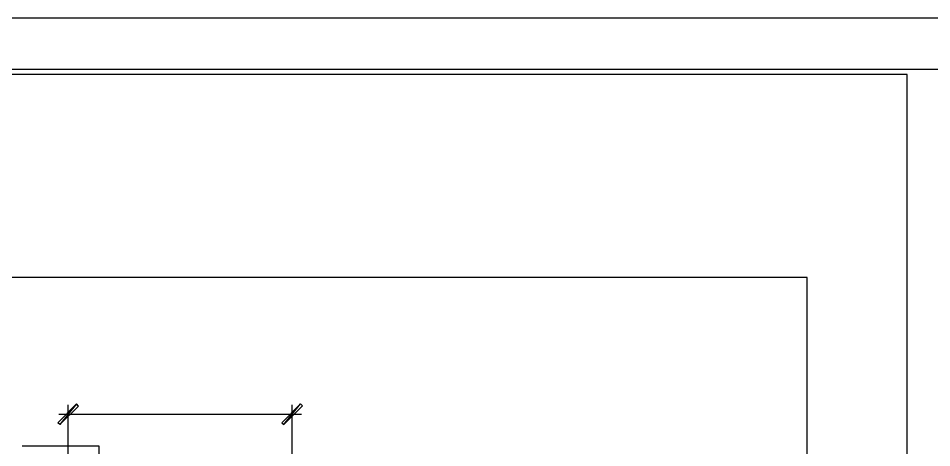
# Model space of a CAD drawing. Header units: millimetres. Extents: x 10 to 831, y 7 to 587.
# Drawn here: x 621.1 to 716.6, y 542 to 586.9 of the extents above; entities that cross this region are included whole.
import ezdxf

# ---------------------------------------------------------------- set-up
doc = ezdxf.new("R2010")
doc.units = ezdxf.units.MM
doc.layers.get('0').update_dxf_attribs({"linetype": 'CONTINUOUS'})

msp = doc.modelspace()

# ---------------------------------------------------------------- linework, layer by layer
at = {"color": 9}
for p, q in [((831.144, 586.863), (10.163, 586.863)), ((825.779, 581.501), (15.5291, 581.501))]:
    msp.add_line(p, q, dxfattribs=at)
at = {"color": 0}
for p, q in [((714.005, 581.007), (20.4088, 581.007)), ((714.005, 174.906), (714.005, 581.007)), ((703.576, 559.812), (576.668, 559.812)), ((703.576, 185.004), (703.576, 559.812)), ((625.189, 544.636), (627.137, 546.59)), ((627.137, 546.59), (625.401, 544.431)), ((627.137, 546.59), (625.401, 544.431)), ((627.137, 546.59), (625.401, 544.431)), ((627.137, 546.59), (625.401, 544.431)), ((626.276, 538.374), (626.276, 546.492)), ((627.348, 546.379), (627.137, 546.59)), ((627.348, 546.379), (627.137, 546.59)), ((650.572, 546.594), (648.621, 544.636)), ((650.572, 546.594), (648.621, 544.636)), ((648.825, 544.431), (650.572, 546.594)), ((648.825, 544.431), (650.572, 546.594)), ((648.825, 544.431), (650.572, 546.594)), ((648.825, 544.431), (650.572, 546.594)), ((649.707, 538.371), (649.707, 546.492)), ((650.572, 546.594), (650.78, 546.382)), ((650.572, 546.594), (650.78, 546.382)), ((625.299, 545.514), (650.677, 545.514)), ((625.401, 544.431), (627.348, 546.379)), ((625.401, 544.431), (627.348, 546.379)), ((650.78, 546.382), (648.825, 544.431)), ((625.401, 544.431), (625.189, 544.636)), ((625.401, 544.431), (625.189, 544.636)), ((648.621, 544.636), (648.825, 544.431)), ((648.621, 544.636), (648.825, 544.431)), ((629.511, 542.191), (621.45, 542.191)), ((629.511, 538.385), (629.511, 542.191))]:
    msp.add_line(p, q, dxfattribs=at)

doc.saveas('drawing.dxf')
